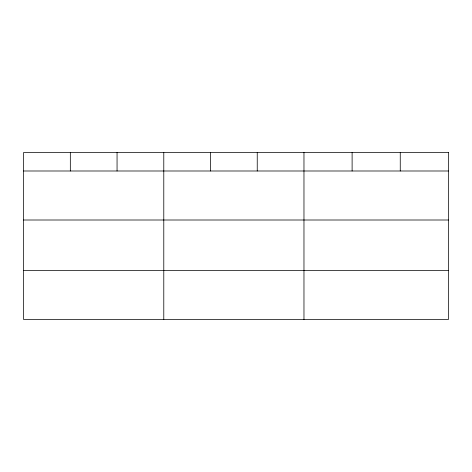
<?xml version="1.0" encoding="UTF-8"?>
<svg xmlns="http://www.w3.org/2000/svg" width="472" height="472" viewBox="0 0 472 472"><rect width="100%" height="100%" fill="white"/><g stroke="black" fill="none" stroke-linecap="round" stroke-linejoin="round"><path stroke-width="0.71" d="M23.6 170.994L448.4 170.994M23.6 220.005L448.4 220.005M23.6 270.497L448.4 270.497M400.256 152.491L400.256 170.994M352.112 152.491L352.112 170.994M303.968 152.491L303.968 319.509M257.24 152.491L257.24 170.994M210.512 152.491L210.512 170.994M163.784 152.491L163.784 319.509M117.056 152.491L117.056 170.994M70.328 152.491L70.328 170.994M448.4 152.491L23.6 152.491L23.6 319.509L448.4 319.509L448.4 152.491"/></g></svg>
